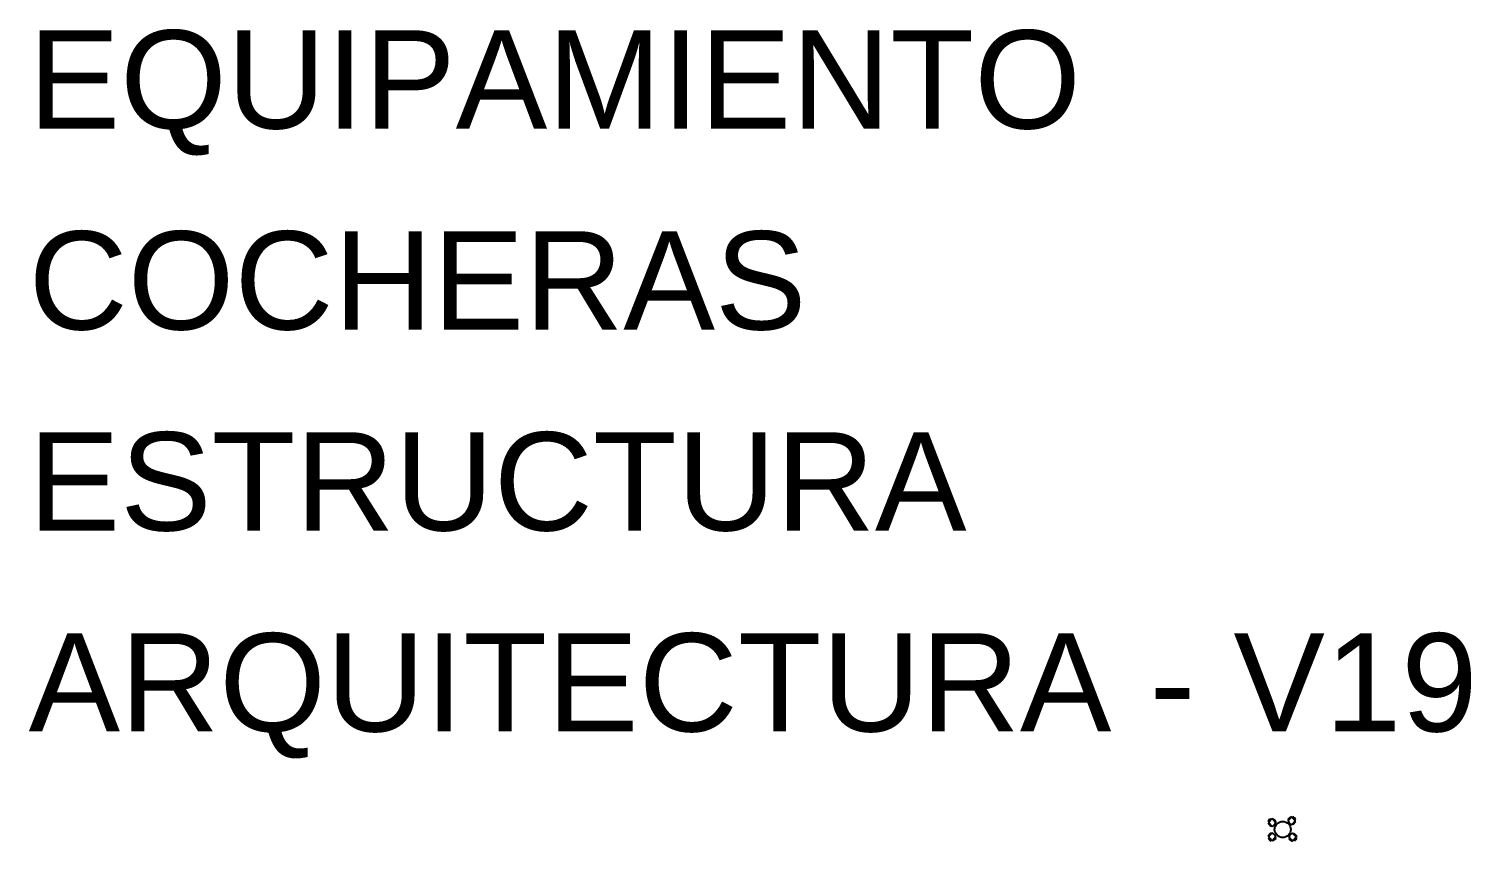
# Model space of a CAD drawing. Header units: metres. Extents: x 0 to 8715937, y -236336 to 216.
# Drawn here: x 126.6 to 234.3, y 155 to 215.6 of the extents above; entities that cross this region are included whole.
import ezdxf

# ---------------------------------------------------------------- set-up
doc = ezdxf.new("R2010")
doc.units = ezdxf.units.M
doc.header["$MEASUREMENT"] = 0
for name, color, linetype in [('0-BLOCK-ARQUITECTURA', 7, 'Continuous'), ('0-BLOCK-COCHERAS', 7, 'Continuous'), ('0-BLOCK-EQUIPAMIENTO', 7, 'Continuous'), ('0-BLOCK-ESTRUCTURA', 7, 'Continuous'), ('MUEBLES', 45, 'Continuous'), ('TEXTO', 7, 'Continuous')]:
    doc.layers.add(name, color=color, linetype=linetype)
doc.styles.add('ARIAL', font='arial.ttf')

# ---------------------------------------------------------------- blocks, each defined once
blk = doc.blocks.new('DPM-COCHERAS')
at = {"layer": 'TEXTO', "style": 'ARIAL'}
blk.add_text('COCHERAS', height=7.3322, dxfattribs=at).set_placement((38.896, 193.147))
blk = doc.blocks.new('DPM-ARQUITECTURA')
at = {"layer": 'TEXTO', "style": 'ARIAL'}
blk.add_text('ARQUITECTURA - V19', height=7.33221, dxfattribs=at).set_placement((38.896, 163.147))
blk = doc.blocks.new('DPM-ESTRUCTURA')
at = {"layer": 'TEXTO', "style": 'ARIAL'}
blk.add_text('ESTRUCTURA', height=7.3322, dxfattribs=at).set_placement((38.896, 178.147))
blk = doc.blocks.new('DPM-EQUIPAMIENTO')
at = {"layer": 'TEXTO', "style": 'ARIAL'}
blk.add_text('EQUIPAMIENTO', height=7.33221, dxfattribs=at).set_placement((38.896, 208.147))

msp = doc.modelspace()

# ---------------------------------------------------------------- linework, layer by layer
at = {"layer": 'MUEBLES', "ltscale": 0.21}
for p, q in [((219.1, 156.299), (219.119, 156.314)), ((219.301, 156.065), (219.1, 156.299)), ((219.119, 156.314), (219.145, 156.288)), ((219.145, 156.288), (219.334, 156.102)), ((219.213, 156.462), (219.224, 156.45)), ((219.248, 156.187), (219.262, 156.202)), ((219.248, 156.187), (219.261, 156.201)), ((219.26, 156.514), (219.274, 156.502)), ((219.284, 156.152), (219.298, 156.168)), ((219.334, 156.102), (219.301, 156.065)), ((219.679, 156.477), (219.432, 156.66)), ((219.447, 156.617), (219.645, 156.441)), ((219.542, 156.509), (219.553, 156.522)), ((219.58, 156.476), (219.591, 156.489)), ((219.645, 156.441), (219.679, 156.477)), ((220.59, 156.596), (220.833, 156.785)), ((220.625, 156.56), (220.59, 156.596)), ((220.819, 156.741), (220.625, 156.56)), ((220.677, 156.609), (220.692, 156.594)), ((220.714, 156.643), (220.728, 156.629)), ((220.714, 156.643), (220.728, 156.628)), ((220.847, 156.765), (220.819, 156.741)), ((220.833, 156.785), (220.847, 156.765)), ((221.134, 156.423), (220.948, 156.234)), ((220.948, 156.234), (220.982, 156.198)), ((220.99, 156.665), (220.978, 156.653)), ((220.982, 156.198), (221.178, 156.435)), ((220.987, 156.297), (220.998, 156.286)), ((221.021, 156.333), (221.033, 156.321)), ((221.04, 156.615), (221.028, 156.602)), ((219.288, 155.562), (219.093, 155.324)), ((219.137, 155.336), (219.323, 155.525)), ((219.23, 155.144), (219.243, 155.158)), ((219.249, 155.426), (219.237, 155.438)), ((219.284, 155.462), (219.272, 155.474)), ((219.28, 155.095), (219.293, 155.106)), ((219.323, 155.525), (219.288, 155.562)), ((219.424, 154.994), (219.451, 155.018)), ((219.438, 154.974), (219.424, 154.994)), ((219.681, 155.163), (219.438, 154.974)), ((219.451, 155.018), (219.645, 155.199)), ((219.556, 155.116), (219.542, 155.131)), ((219.556, 155.116), (219.543, 155.13)), ((219.593, 155.15), (219.578, 155.165)), ((219.645, 155.199), (219.681, 155.163)), ((220.697, 155.175), (220.664, 155.137)), ((220.664, 155.137), (220.916, 154.962)), ((220.901, 155.005), (220.697, 155.175)), ((220.763, 155.141), (220.753, 155.128)), ((220.802, 155.11), (220.791, 155.096)), ((220.997, 155.522), (221.029, 155.561)), ((221.192, 155.343), (220.997, 155.522)), ((221.029, 155.561), (221.237, 155.333)), ((221.049, 155.474), (221.035, 155.458)), ((221.084, 155.113), (221.07, 155.124)), ((221.086, 155.441), (221.073, 155.426)), ((221.086, 155.441), (221.073, 155.425)), ((221.13, 155.167), (221.117, 155.179)), ((221.219, 155.318), (221.192, 155.343)), ((221.237, 155.333), (221.219, 155.318))]:
    msp.add_line(p, q, dxfattribs=at)
at = {"layer": 'MUEBLES', "ltscale": 0.1}
msp.add_circle((220.193, 155.833), 0.6, dxfattribs=at)
at = {"layer": 'MUEBLES', "ltscale": 0.21}
for centre, radius, start, end in [((219.01, 156.693), 0.307, 288.99102, 345.63157), ((219.345, 156.383), 0.236, 99.22893, 175.39371), ((219.252, 156.34), 0.1, 137.79624, 232.31217), ((218.617, 157.068), 0.867, 310.39398, 325.1985), ((218.485, 155.347), 1.155, 41.82715, 52.31217), ((219.402, 156.506), 0.1, 43.26561, 137.79624), ((219.42, 156.184), 0.1, 221.82715, 305.12062), ((220.324, 157.373), 1.166, 223.26561, 233.66469), ((219.12, 156.611), 0.622, 305.12062, 330.44781), ((219.574, 156.354), 0.1, 330.44781, 53.66469), ((220.703, 156.471), 0.1, 129.03091, 212.32438), ((221.144, 156.75), 0.622, 212.32438, 237.65157), ((219.912, 157.446), 1.155, 309.03091, 319.51593), ((220.867, 156.631), 0.1, 45, 139.51593), ((220.864, 156.309), 0.1, 237.65157, 320.86845), ((221.23, 156.855), 0.307, 196.19479, 252.83533), ((220.905, 156.536), 0.236, 6.4327, 82.59747), ((221.624, 157.23), 0.867, 217.59774, 232.40226), ((221.846, 155.51), 1.166, 130.46937, 140.86845), ((221.025, 156.473), 0.1, 310.46937, 45), ((219.04, 154.904), 0.307, 16.19479, 72.83533), ((219.365, 155.223), 0.236, 186.4327, 262.59747), ((219.246, 155.286), 0.1, 130.46937, 225), ((218.646, 154.529), 0.867, 37.59774, 52.40226), ((218.424, 156.249), 1.166, 310.46937, 320.86845), ((219.406, 155.45), 0.1, 57.65157, 140.86845), ((219.403, 155.128), 0.1, 225, 319.51593), ((219.127, 155.009), 0.622, 32.32438, 57.65157), ((220.358, 154.313), 1.155, 129.03091, 139.51593), ((219.568, 155.288), 0.1, 309.03091, 32.32438), ((220.765, 155.264), 0.1, 152.23741, 235.45429), ((221.227, 155.021), 0.622, 126.91022, 152.23741), ((220.047, 154.221), 1.166, 45.05522, 55.45429), ((220.913, 155.438), 0.1, 43.61675, 126.91022), ((220.941, 155.117), 0.1, 225.05522, 319.58584), ((221.822, 156.304), 1.155, 223.61675, 234.10177), ((221.744, 154.58), 0.867, 132.18358, 146.9881), ((221.339, 154.943), 0.307, 110.78063, 167.42117), ((220.995, 155.241), 0.236, 281.01854, 357.18331), ((221.086, 155.287), 0.1, 319.58584, 54.10177)]:
    msp.add_arc(centre, radius, start, end, dxfattribs=at)

# ---------------------------------------------------------------- block references
at = {"layer": '0-BLOCK-ARQUITECTURA'}
msp.add_blockref('DPM-ARQUITECTURA', (87.72, 0), dxfattribs=at)
at = {"layer": '0-BLOCK-COCHERAS'}
msp.add_blockref('DPM-COCHERAS', (87.72, 0), dxfattribs=at)
at = {"layer": '0-BLOCK-EQUIPAMIENTO'}
msp.add_blockref('DPM-EQUIPAMIENTO', (87.72, 0), dxfattribs=at)
at = {"layer": '0-BLOCK-ESTRUCTURA', "ltscale": 0.1}
msp.add_blockref('DPM-ESTRUCTURA', (87.72, 0), dxfattribs=at)

doc.saveas('drawing.dxf')
